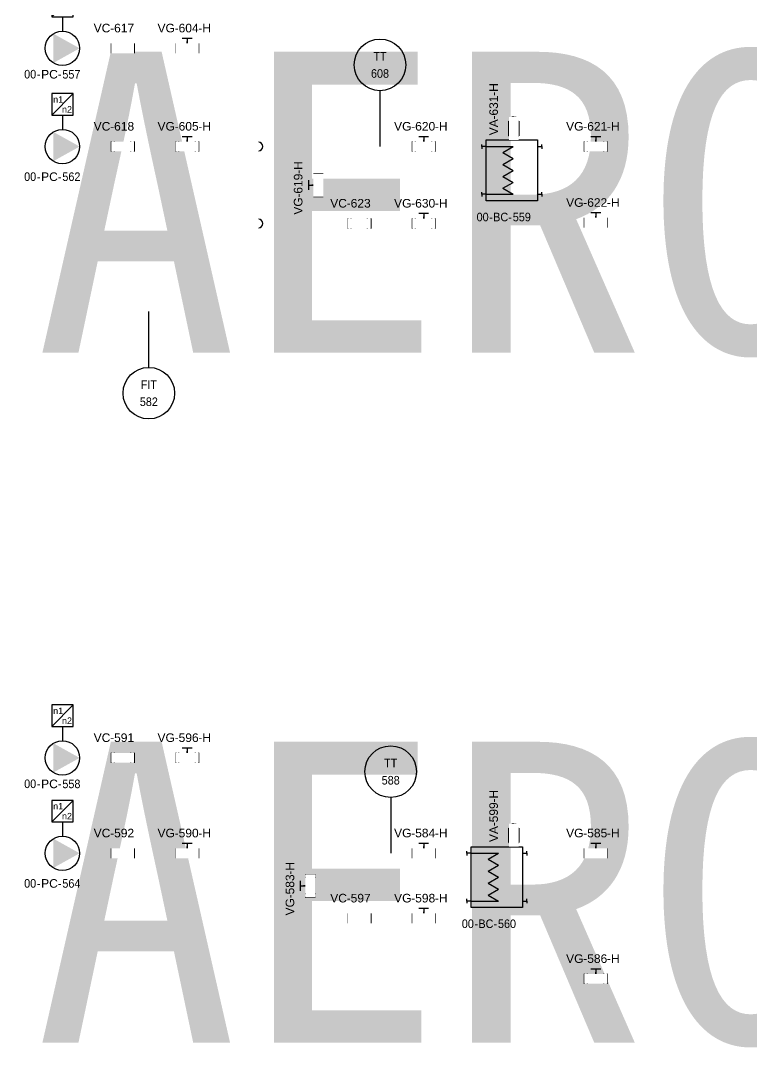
# Model space of a CAD drawing. Header units: millimetres. Extents: x 0 to 12089, y -479 to 374.
# Drawn here: x 9412.1 to 9582, y -300.8 to -61.8 of the extents above; entities that cross this region are included whole.
import ezdxf
from ezdxf.enums import TextEntityAlignment as Align

# ---------------------------------------------------------------- set-up
doc = ezdxf.new("R2018")
doc.units = ezdxf.units.MM
doc.header["$LTSCALE"] = 0.25
doc.set_wipeout_variables(frame=1)
for name, color, linetype, lineweight, true_color in [('equipment', 5, 'Continuous', 25, 0x0000ff), ('instrumentation', 7, 'Continuous', 25, 0xffffff), ('Text', 7, 'Continuous', 25, 0xffffff), ('unit', 1, 'Continuous', 25, 0xff0000), ('valve', 7, 'Continuous', 25, 0xffffff)]:
    doc.layers.add(name, color=color, linetype=linetype, lineweight=lineweight, true_color=true_color)
doc.layers.add('gas', color=3, linetype='Continuous', lineweight=25)
doc.styles.add('Organica', font='arial.ttf')
doc.styles.get("Standard").update_dxf_attribs({"font": 'arial.ttf'})

# ---------------------------------------------------------------- blocks, each defined once
blk = doc.blocks.new('break')
blk.add_arc((0, 0), 1, 270, 90)
blk.add_wipeout([(-0.12, -0.11), (-0.12, -0.89), (0, -1), (0.12, -0.89), (0.12, -0.11), (0, 0)])
blk.add_wipeout([(-0.12, 0.11), (-0.12, 0.89), (0, 1), (0.12, 0.89), (0.12, 0.11), (0, 0)])
blk = doc.blocks.new('digester')
at = {"style": 'Organica', "flags": 1}
for tag, p in [('HEIGHT', (0.02, -15.19)), ('DIAMETER', (0.14, -18.37)), ('LIQUIDLEVEL', (-0.01, -21.64)), ('VOLUME', (0.02, -24.88))]:
    blk.add_attdef(tag, text='', height=2, dxfattribs=at).set_placement(p, align=Align.MIDDLE_CENTER)
at = {"layer": 'Text', "lineweight": 30, "flags": 106}
blk.add_attdef('NAME1', text='', height=2.5, dxfattribs=at).set_placement((0, -8), align=Align.MIDDLE_CENTER)
blk = doc.blocks.new('*U191')
at = {"lineweight": 25, "ltscale": 0.25}
for p, q in [((-6.98, 12.64), (-6.98, 13.14)), ((-5.98, 12.64), (-6.98, 12.64)), ((-6.98, 12.64), (-6.98, 12.14)), ((-5.98, 12.64), (0.34, 12.64)), ((-2.07, 11.25), (0.34, 12.64)), ((5.98, 12.64), (6.98, 12.64)), ((6.98, 12.64), (6.98, 13.14)), ((6.98, 12.64), (6.98, 12.14)), ((-2.07, 11.25), (0.34, 9.86)), ((-2.07, 8.47), (0.34, 9.86)), ((-2.07, 8.47), (0.34, 7.09)), ((-2.07, 5.7), (0.34, 7.09)), ((-2.07, 5.7), (0.34, 4.31)), ((-2.07, 2.92), (0.34, 4.31)), ((-2.07, 2.92), (0.34, 1.53)), ((-6.98, 1.53), (-6.98, 2.03)), ((-5.98, 1.53), (-6.98, 1.53)), ((-6.98, 1.53), (-6.98, 1.03)), ((-5.98, 1.53), (0.34, 1.53)), ((5.98, 1.53), (6.98, 1.53)), ((6.98, 1.53), (6.98, 2.03)), ((6.98, 1.53), (6.98, 1.03))]:
    blk.add_line(p, q, dxfattribs=at)
blk.add_lwpolyline([(-5.98, 14.17), (5.98, 14.17), (5.98, 0), (-5.98, 0)], close=True, dxfattribs=at)
at = {"char_height": 2, "width": 5.3402, "attachment_point": 6, "line_spacing_factor": 0.9, "style": 'Organica'}
for insert in [(-4.37, -3.77), (0.03, -3.77)]:
    blk.add_mtext('{\\W0.9;-}', dxfattribs=dict(at, insert=insert))
at = {"style": 'Organica', "flags": 1}
for tag, p in [('EQUIP_TYPE', (0.11, 84.4)), ('NOTE', (0.11, 81.4)), ('NOTE_CHINESE', (0.11, 78.4)), ('MATERIAL', (0.11, 75.3)), ('INSTALLED_POWER', (0.11, 72.1)), ('CONSUMED_POWER', (0.11, 69.1)), ('MODEL', (0.11, 65.99)), ('MANUFACTURE', (0.11, 62.88)), ('UNIT_CAPACITY', (0.11, 59.77)), ('SP_CAPACITY', (0.11, 56.77)), ('RUNNINGHOURS', (0.66, 53.83)), ('PROCESSUNITAREA', (0.61, 50.88))]:
    blk.add_attdef(tag, text='', height=2, dxfattribs=at).set_placement(p, align=Align.MIDDLE_CENTER)
at = {"style": 'Organica', "width": 0.9}
for tag, p in [('AREA_CODE', (-5.37, -3.77)), ('TAG_ID', (-0.83, -3.77))]:
    blk.add_attdef(tag, text='', height=2, dxfattribs=at).set_placement(p, align=Align.MIDDLE_RIGHT)
at = {"style": 'Organica', "width": 0.9, "flags": 8}
blk.add_attdef('TAG', text='', height=2, dxfattribs=at).set_placement((2.33, -3.77), align=Align.MIDDLE_CENTER)
blk = doc.blocks.new('*U234')
at = {"color": 4, "lineweight": 25, "ltscale": 0.25}
blk.add_line((0, 11), (0, -2), dxfattribs=at)
at = {"color": 4}
blk.add_circle((0, 17), 6, dxfattribs=at)
at = {"style": 'Organica', "width": 0.9}
for tag, flags, p in [('EQUIP_TYPE', 9, (31.18, 65.35)), ('AREA_CODE', 9, (31.18, 62.35)), ('NOTE', 9, (31.18, 59.35)), ('NOTE_CHINESE', 9, (31.18, 56.35)), ('MODEL', 9, (31.18, 53.35)), ('MANUFACTURE', 9, (31.18, 50.35)), ('SPECIFICATION', 9, (31.18, 47.35)), ('DI', 9, (31.18, 44.35)), ('DO', 9, (31.18, 41.35)), ('AI', 9, (31.18, 38.35)), ('AO', 9, (31.18, 35.35)), ('PB', 9, (31.18, 32.35)), ('PO', 9, (31.18, 29.35)), ('PROCESSUNITAREA', 9, (31.18, 26.35)), ('TAG_ID', 8, (0, 19)), ('TAG', 8, (0, 15))]:
    blk.add_attdef(tag, text='', height=2, dxfattribs=dict(at, flags=flags)).set_placement(p, align=Align.MIDDLE_CENTER)
blk = doc.blocks.new('*U301')
at = {"color": 4, "lineweight": 25, "ltscale": 0.25}
blk.add_line((0, 23), (0, 36), dxfattribs=at)
at = {"color": 4}
blk.add_circle((0, 17), 6, dxfattribs=at)
at = {"style": 'Organica', "width": 0.9}
for tag, flags, p in [('SP_FLUID', 9, (31.18, 71.35)), ('SP_FLOW', 9, (31.18, 68.35)), ('EQUIP_TYPE', 9, (31.18, 65.35)), ('AREA_CODE', 9, (31.18, 62.35)), ('NOTE', 9, (31.18, 59.35)), ('NOTE_CHINESE', 9, (31.18, 56.35)), ('MODEL', 9, (31.18, 53.35)), ('MANUFACTURE', 9, (31.18, 50.35)), ('SPECIFICATION', 9, (31.18, 47.35)), ('DI', 9, (31.18, 44.35)), ('DO', 9, (31.18, 41.35)), ('AI', 9, (31.18, 38.35)), ('AO', 9, (31.18, 35.35)), ('PB', 9, (31.18, 32.35)), ('PO', 9, (31.18, 29.35)), ('PROCESSUNITAREA', 9, (31.18, 26.35)), ('TAG_ID', 8, (0, 19)), ('TAG', 8, (0, 15))]:
    blk.add_attdef(tag, text='', height=2, dxfattribs=dict(at, flags=flags)).set_placement(p, align=Align.MIDDLE_CENTER)
blk = doc.blocks.new('*U449')
at = {"lineweight": 25, "ltscale": 0.25}
for p, q in [((-7.31, 2.5), (-12.31, 2.5)), ((-12.31, 2.5), (-12.31, -2.5)), ((-7.31, -2.5), (-12.31, 2.5)), ((-7.31, -2.5), (-7.31, 2.5)), ((-7.31, 0), (-4, 0)), ((-12.31, -2.5), (-7.31, -2.5))]:
    blk.add_line(p, q, dxfattribs=at)
blk.add_circle((0, 0), 4)
blk.add_solid([(-3.4, -2.11), (0, 4), (3.4, -2.11)])
at = {"style": 'Organica'}
for s, p in [('n1', (-10.2, -2.16)), ('n2', (-7.9, -0.11))]:
    blk.add_text(s, height=1.5, rotation=90, dxfattribs=at).set_placement(p)
at = {"char_height": 2, "width": 5.3402, "attachment_point": 6, "rotation": 90, "line_spacing_factor": 0.9, "style": 'Organica'}
for insert in [(6.05, -0.23), (6.05, -5.13)]:
    blk.add_mtext('{\\W0.9;-}', dxfattribs=dict(at, insert=insert))
at = {"style": 'Organica', "flags": 1}
for tag, p in [('PUMP_TYPE', (-13.95, 99.74)), ('NOTE', (-13.95, 96.74)), ('NOTE_CHINESE', (-13.95, 93.74)), ('MATERIAL_HOUSING', (-13.95, 90.64)), ('MATERIAL_IMPELLER', (-13.95, 87.64)), ('MATERIAL_SCREW', (-13.95, 84.64)), ('INSTALLED_POWER', (-13.95, 81.43)), ('CONSUMED_POWER', (-13.95, 78.43)), ('MODEL', (-13.95, 75.32)), ('MANUFACTURE', (-13.95, 72.21)), ('UNIT_CAPACITY', (-13.42, 69.06)), ('SP_CAPACITY', (-13.42, 66.16)), ('UNIT_HEAD', (-13.42, 63.06)), ('SP_HEAD', (-13.42, 60.06)), ('INSTALLATION', (-13.42, 56.95)), ('STB_DTY', (-13.42, 53.63)), ('RUNNINGHOURS', (-13.42, 50.63)), ('HOSTNAME', (-12.95, 46.85)), ('FC-MAN', (-13.85, 47.7)), ('FC-MOD', (-13.85, 44.6)), ('DI', (-13.85, 41.6)), ('DO', (-13.85, 38.6)), ('AI', (-13.85, 35.6)), ('AO', (-13.85, 32.6)), ('PB', (-13.85, 29.6)), ('PO', (-13.85, 26.6)), ('PROCESSUNITAREA', (-13.85, 23.6))]:
    blk.add_attdef(tag, text='', height=2, dxfattribs=at).set_placement(p, align=Align.MIDDLE_CENTER)
at = {"style": 'Organica', "width": 0.9, "flags": 8}
blk.add_attdef('TAG', text='', height=2, rotation=90, dxfattribs=at).set_placement((6.05, 2.08), align=Align.MIDDLE_CENTER)
at = {"style": 'Organica'}
blk.add_attdef('TAG_ID', text='', height=2, rotation=90, dxfattribs=at).set_placement((6.05, -1.07), align=Align.MIDDLE_RIGHT)
at = {"style": 'Organica', "width": 0.9}
blk.add_attdef('AREA_CODE', text='', height=2, rotation=90, dxfattribs=at).set_placement((6.03, -6.1), align=Align.MIDDLE_RIGHT)
blk = doc.blocks.new('*U451')
at = {"lineweight": 25, "ltscale": 0.25}
for p, q in [((-7.31, 2.5), (-12.31, 2.5)), ((-12.31, 2.5), (-12.31, -2.5)), ((-7.31, -2.5), (-12.31, 2.5)), ((-7.31, -2.5), (-7.31, 2.5)), ((-7.31, 0), (-4, 0)), ((-12.31, -2.5), (-7.31, -2.5))]:
    blk.add_line(p, q, dxfattribs=at)
blk.add_circle((0, 0), 4)
blk.add_solid([(-3.4, -2.11), (0, 4), (3.4, -2.11)])
at = {"style": 'Organica'}
for s, p in [('n1', (-10.2, -2.16)), ('n2', (-7.9, -0.11))]:
    blk.add_text(s, height=1.5, rotation=90, dxfattribs=at).set_placement(p)
at = {"char_height": 2, "width": 5.3402, "attachment_point": 6, "rotation": 90, "line_spacing_factor": 0.9, "style": 'Organica'}
for insert in [(7.02, -0.23), (7.02, -5.13)]:
    blk.add_mtext('{\\W0.9;-}', dxfattribs=dict(at, insert=insert))
at = {"style": 'Organica', "flags": 1}
for tag, p in [('PUMP_TYPE', (-13.95, 99.74)), ('NOTE', (-13.95, 96.74)), ('NOTE_CHINESE', (-13.95, 93.74)), ('MATERIAL_HOUSING', (-13.95, 90.64)), ('MATERIAL_IMPELLER', (-13.95, 87.64)), ('MATERIAL_SCREW', (-13.95, 84.64)), ('INSTALLED_POWER', (-13.95, 81.43)), ('CONSUMED_POWER', (-13.95, 78.43)), ('MODEL', (-13.95, 75.32)), ('MANUFACTURE', (-13.95, 72.21)), ('UNIT_CAPACITY', (-13.42, 69.06)), ('SP_CAPACITY', (-13.42, 66.16)), ('UNIT_HEAD', (-13.42, 63.06)), ('SP_HEAD', (-13.42, 60.06)), ('INSTALLATION', (-13.42, 56.95)), ('STB_DTY', (-13.42, 53.63)), ('RUNNINGHOURS', (-13.42, 50.63)), ('HOSTNAME', (-12.95, 46.85)), ('FC-MAN', (-13.85, 47.7)), ('FC-MOD', (-13.85, 44.6)), ('DI', (-13.85, 41.6)), ('DO', (-13.85, 38.6)), ('AI', (-13.85, 35.6)), ('AO', (-13.85, 32.6)), ('PB', (-13.85, 29.6)), ('PO', (-13.85, 26.6)), ('PROCESSUNITAREA', (-13.85, 23.6))]:
    blk.add_attdef(tag, text='', height=2, dxfattribs=at).set_placement(p, align=Align.MIDDLE_CENTER)
at = {"style": 'Organica', "width": 0.9, "flags": 8}
blk.add_attdef('TAG', text='', height=2, rotation=90, dxfattribs=at).set_placement((7.02, 2.08), align=Align.MIDDLE_CENTER)
at = {"style": 'Organica'}
blk.add_attdef('TAG_ID', text='', height=2, rotation=90, dxfattribs=at).set_placement((7.02, -1.07), align=Align.MIDDLE_RIGHT)
at = {"style": 'Organica', "width": 0.9}
blk.add_attdef('AREA_CODE', text='', height=2, rotation=90, dxfattribs=at).set_placement((7, -6.1), align=Align.MIDDLE_RIGHT)
blk = doc.blocks.new('*U453')
at = {"lineweight": 25, "ltscale": 0.25}
for p, q in [((-7.31, 2.5), (-12.31, 2.5)), ((-12.31, 2.5), (-12.31, -2.5)), ((-7.31, -2.5), (-12.31, 2.5)), ((-7.31, -2.5), (-7.31, 2.5)), ((-7.31, 0), (-4, 0)), ((-12.31, -2.5), (-7.31, -2.5))]:
    blk.add_line(p, q, dxfattribs=at)
blk.add_circle((0, 0), 4)
blk.add_solid([(-3.4, -2.11), (0, 4), (3.4, -2.11)])
at = {"style": 'Organica'}
for s, p in [('n1', (-10.2, -2.16)), ('n2', (-7.9, -0.11))]:
    blk.add_text(s, height=1.5, rotation=90, dxfattribs=at).set_placement(p)
at = {"char_height": 2, "width": 5.3402, "attachment_point": 6, "rotation": 90, "line_spacing_factor": 0.9, "style": 'Organica'}
for insert in [(6.05, -0.23), (6.05, -5.13)]:
    blk.add_mtext('{\\W0.9;-}', dxfattribs=dict(at, insert=insert))
at = {"style": 'Organica', "flags": 1}
for tag, p in [('PUMP_TYPE', (-13.95, 99.74)), ('NOTE', (-13.95, 96.74)), ('NOTE_CHINESE', (-13.95, 93.74)), ('MATERIAL_HOUSING', (-13.95, 90.64)), ('MATERIAL_IMPELLER', (-13.95, 87.64)), ('MATERIAL_SCREW', (-13.95, 84.64)), ('INSTALLED_POWER', (-13.95, 81.43)), ('CONSUMED_POWER', (-13.95, 78.43)), ('MODEL', (-13.95, 75.32)), ('MANUFACTURE', (-13.95, 72.21)), ('UNIT_CAPACITY', (-13.42, 69.06)), ('SP_CAPACITY', (-13.42, 66.16)), ('UNIT_HEAD', (-13.42, 63.06)), ('SP_HEAD', (-13.42, 60.06)), ('INSTALLATION', (-13.42, 56.95)), ('STB_DTY', (-13.42, 53.63)), ('RUNNINGHOURS', (-13.42, 50.63)), ('HOSTNAME', (-12.95, 46.85)), ('FC-MAN', (-13.85, 47.7)), ('FC-MOD', (-13.85, 44.6)), ('DI', (-13.85, 41.6)), ('DO', (-13.85, 38.6)), ('AI', (-13.85, 35.6)), ('AO', (-13.85, 32.6)), ('PB', (-13.85, 29.6)), ('PO', (-13.85, 26.6)), ('PROCESSUNITAREA', (-13.85, 23.6))]:
    blk.add_attdef(tag, text='', height=2, dxfattribs=at).set_placement(p, align=Align.MIDDLE_CENTER)
at = {"style": 'Organica', "width": 0.9, "flags": 8}
blk.add_attdef('TAG', text='', height=2, rotation=90, dxfattribs=at).set_placement((6.05, 2.08), align=Align.MIDDLE_CENTER)
at = {"style": 'Organica'}
blk.add_attdef('TAG_ID', text='', height=2, rotation=90, dxfattribs=at).set_placement((6.05, -1.07), align=Align.MIDDLE_RIGHT)
at = {"style": 'Organica', "width": 0.9}
blk.add_attdef('AREA_CODE', text='', height=2, rotation=90, dxfattribs=at).set_placement((6.03, -6.1), align=Align.MIDDLE_RIGHT)
blk = doc.blocks.new('*U455')
at = {"lineweight": 25, "ltscale": 0.25}
for p, q in [((-7.31, 2.5), (-12.31, 2.5)), ((-12.31, 2.5), (-12.31, -2.5)), ((-7.31, -2.5), (-12.31, 2.5)), ((-7.31, -2.5), (-7.31, 2.5)), ((-7.31, 0), (-4, 0)), ((-12.31, -2.5), (-7.31, -2.5))]:
    blk.add_line(p, q, dxfattribs=at)
blk.add_circle((0, 0), 4)
blk.add_solid([(-3.4, -2.11), (0, 4), (3.4, -2.11)])
at = {"style": 'Organica'}
for s, p in [('n1', (-10.2, -2.16)), ('n2', (-7.9, -0.11))]:
    blk.add_text(s, height=1.5, rotation=90, dxfattribs=at).set_placement(p)
at = {"char_height": 2, "width": 5.3402, "attachment_point": 6, "rotation": 90, "line_spacing_factor": 0.9, "style": 'Organica'}
for insert in [(7.02, -0.23), (7.02, -5.13)]:
    blk.add_mtext('{\\W0.9;-}', dxfattribs=dict(at, insert=insert))
at = {"style": 'Organica', "flags": 1}
for tag, p in [('PUMP_TYPE', (-13.95, 99.74)), ('NOTE', (-13.95, 96.74)), ('NOTE_CHINESE', (-13.95, 93.74)), ('MATERIAL_HOUSING', (-13.95, 90.64)), ('MATERIAL_IMPELLER', (-13.95, 87.64)), ('MATERIAL_SCREW', (-13.95, 84.64)), ('INSTALLED_POWER', (-13.95, 81.43)), ('CONSUMED_POWER', (-13.95, 78.43)), ('MODEL', (-13.95, 75.32)), ('MANUFACTURE', (-13.95, 72.21)), ('UNIT_CAPACITY', (-13.42, 69.06)), ('SP_CAPACITY', (-13.42, 66.16)), ('UNIT_HEAD', (-13.42, 63.06)), ('SP_HEAD', (-13.42, 60.06)), ('INSTALLATION', (-13.42, 56.95)), ('STB_DTY', (-13.42, 53.63)), ('RUNNINGHOURS', (-13.42, 50.63)), ('HOSTNAME', (-12.95, 46.85)), ('FC-MAN', (-13.85, 47.7)), ('FC-MOD', (-13.85, 44.6)), ('DI', (-13.85, 41.6)), ('DO', (-13.85, 38.6)), ('AI', (-13.85, 35.6)), ('AO', (-13.85, 32.6)), ('PB', (-13.85, 29.6)), ('PO', (-13.85, 26.6)), ('PROCESSUNITAREA', (-13.85, 23.6))]:
    blk.add_attdef(tag, text='', height=2, dxfattribs=at).set_placement(p, align=Align.MIDDLE_CENTER)
at = {"style": 'Organica', "width": 0.9, "flags": 8}
blk.add_attdef('TAG', text='', height=2, rotation=90, dxfattribs=at).set_placement((7.02, 2.08), align=Align.MIDDLE_CENTER)
at = {"style": 'Organica'}
blk.add_attdef('TAG_ID', text='', height=2, rotation=90, dxfattribs=at).set_placement((7.02, -1.07), align=Align.MIDDLE_RIGHT)
at = {"style": 'Organica', "width": 0.9}
blk.add_attdef('AREA_CODE', text='', height=2, rotation=90, dxfattribs=at).set_placement((7, -6.1), align=Align.MIDDLE_RIGHT)
blk = doc.blocks.new('*U769')
at = {"lineweight": 25, "ltscale": 0.25}
for p, q in [((-2.67, 1.14), (-2.67, -1.14)), ((-1.9, -1.14), (-1.9, 1.14)), ((1.9, -0.76), (-1.9, 0.76)), ((-1.9, -0.76), (1.9, 0.76)), ((1.14, 2.29), (-1.14, 2.29)), ((0, 2.29), (0, 0)), ((0, 0), (0, 1.55)), ((1.9, -1.14), (1.9, 1.14)), ((2.67, 1.14), (2.67, -1.14))]:
    blk.add_line(p, q, dxfattribs=at)
at = {"char_height": 2, "width": 5.3402, "style": 'Organica'}
for s, insert, attachment_point in [('-H', (2.6, 4.7), 4), ('-', (-1.98, 4.7), 6)]:
    blk.add_mtext(s, dxfattribs=dict(at, insert=insert, attachment_point=attachment_point))
at = {"style": 'Organica'}
for tag, flags, p in [('EQUIP_TYPE', 1, (-8.63, 62.54)), ('NOTE', 1, (-8.63, 59.54)), ('NOTE_CHINESE', 1, (-8.63, 56.54)), ('AREA_CODE', 1, (-8.63, 53.54)), ('DI', 1, (-8.63, 50.54)), ('DO', 1, (-8.63, 47.54)), ('AI', 1, (-8.63, 44.54)), ('AO', 1, (-8.63, 41.54)), ('PB', 1, (-8.63, 38.54)), ('PO', 1, (-8.63, 35.54)), ('SP_ACTUATED', 1, (-8.63, 32.54)), ('SIZE', 1, (-8.63, 23.54)), ('MATERIAL', 1, (-8.63, 19.54)), ('PRESSURE', 1, (-8.63, 15.54)), ('PROCESSUNITAREA', 1, (-8.63, 11.72)), ('TAG', 8, (0.33, 4.7))]:
    blk.add_attdef(tag, text='', height=2, dxfattribs=dict(at, flags=flags)).set_placement(p, align=Align.MIDDLE_CENTER)
blk.add_attdef('TAG_ID', text='', height=2, dxfattribs=at).set_placement((-2.86, 4.7), align=Align.MIDDLE_RIGHT)
blk.add_wipeout([(-2.67, 1.14), (2.67, 1.14), (2.67, -1.14), (-2.67, -1.14)])
blk = doc.blocks.new('*U773')
at = {"lineweight": 25, "ltscale": 0.25}
for p, q in [((-2.67, 1.14), (-2.67, -1.14)), ((-1.9, -1.14), (-1.9, 1.14)), ((-1.9, 0.76), (1.9, -0.76)), ((1.9, -0.76), (1.09, 0.17)), ((1.9, -1.14), (1.9, 1.14)), ((2.67, 1.14), (2.67, -1.14)), ((1.9, -0.76), (0.67, -0.87))]:
    blk.add_line(p, q, dxfattribs=at)
at = {"insert": (-1.98, 4.7), "char_height": 2, "width": 5.3402, "attachment_point": 6, "style": 'Organica'}
blk.add_mtext('-', dxfattribs=at)
at = {"style": 'Organica'}
for tag, flags, p in [('EQUIP_TYPE', 1, (-8.63, 62.54)), ('NOTE', 1, (-8.63, 59.54)), ('NOTE_CHINESE', 1, (-8.63, 56.54)), ('AREA_CODE', 1, (-8.63, 53.54)), ('DI', 1, (-8.63, 50.54)), ('DO', 1, (-8.63, 47.54)), ('AI', 1, (-8.63, 44.54)), ('AO', 1, (-8.63, 41.54)), ('PB', 1, (-8.63, 38.54)), ('PO', 1, (-8.63, 35.54)), ('SP_ACTUATED', 1, (-8.63, 32.54)), ('SIZE', 1, (-8.63, 23.54)), ('MATERIAL', 1, (-8.63, 19.54)), ('PRESSURE', 1, (-8.63, 15.54)), ('PROCESSUNITAREA', 1, (-8.63, 11.72)), ('TAG', 8, (0.33, 4.7))]:
    blk.add_attdef(tag, text='', height=2, dxfattribs=dict(at, flags=flags)).set_placement(p, align=Align.MIDDLE_CENTER)
blk.add_attdef('TAG_ID', text='', height=2, dxfattribs=at).set_placement((-2.86, 4.7), align=Align.MIDDLE_RIGHT)
blk.add_wipeout([(-2.67, 1.14), (2.67, 1.14), (2.67, -1.14), (-2.67, -1.14)])
blk = doc.blocks.new('*U779')
at = {"lineweight": 25, "ltscale": 0.25}
for p, q in [((-2.67, 1.14), (-2.67, -1.14)), ((-1.9, -1.14), (-1.9, 1.14)), ((1.9, 0.76), (-1.9, -0.76)), ((-1.9, -0.76), (-1.09, 0.17)), ((1.9, -1.14), (1.9, 1.14)), ((2.67, 1.14), (2.67, -1.14)), ((-1.9, -0.76), (-0.67, -0.87))]:
    blk.add_line(p, q, dxfattribs=at)
at = {"insert": (-1.98, 4.7), "char_height": 2, "width": 5.3402, "attachment_point": 6, "style": 'Organica'}
blk.add_mtext('-', dxfattribs=at)
at = {"style": 'Organica'}
for tag, flags, p in [('EQUIP_TYPE', 1, (-8.63, 62.54)), ('NOTE', 1, (-8.63, 59.54)), ('NOTE_CHINESE', 1, (-8.63, 56.54)), ('AREA_CODE', 1, (-8.63, 53.54)), ('DI', 1, (-8.63, 50.54)), ('DO', 1, (-8.63, 47.54)), ('AI', 1, (-8.63, 44.54)), ('AO', 1, (-8.63, 41.54)), ('PB', 1, (-8.63, 38.54)), ('PO', 1, (-8.63, 35.54)), ('SP_ACTUATED', 1, (-8.63, 32.54)), ('SIZE', 1, (-8.63, 23.54)), ('MATERIAL', 1, (-8.63, 19.54)), ('PRESSURE', 1, (-8.63, 15.54)), ('PROCESSUNITAREA', 1, (-8.63, 11.72)), ('TAG', 8, (0.33, 4.7))]:
    blk.add_attdef(tag, text='', height=2, dxfattribs=dict(at, flags=flags)).set_placement(p, align=Align.MIDDLE_CENTER)
blk.add_attdef('TAG_ID', text='', height=2, dxfattribs=at).set_placement((-2.86, 4.7), align=Align.MIDDLE_RIGHT)
blk.add_wipeout([(-2.67, 1.14), (2.67, 1.14), (2.67, -1.14), (-2.67, -1.14)])
blk = doc.blocks.new('*U781')
blk.add_hatch(color=256).paths.add_polyline_path([(-1.67, 1.14), (-1.67, 0), (0, 0)])
at = {"lineweight": 25, "ltscale": 0.25}
for p, q in [((-1.67, 0), (-2.67, 0)), ((-1.67, 1.14), (1.67, 1.14)), ((-1.67, 1.14), (-1.67, -1.14)), ((-1.67, 1.14), (1.67, -1.14)), ((1.67, 1.14), (-1.67, -1.14)), ((-1.67, 0), (0, 0)), ((1.67, 1.14), (1.67, -1.14)), ((1.67, 0), (2.67, 0)), ((2.67, 0), (2.67, 0.5)), ((2.67, 0), (2.67, -0.5)), ((1.67, -1.14), (-1.67, -1.14))]:
    blk.add_line(p, q, dxfattribs=at)
at = {"char_height": 2, "width": 5.3402, "style": 'Organica'}
for s, insert, attachment_point in [('-H', (7.6, 4.7), 4), ('-', (3.02, 4.7), 6)]:
    blk.add_mtext(s, dxfattribs=dict(at, insert=insert, attachment_point=attachment_point))
at = {"style": 'Organica'}
for tag, flags, p in [('EQUIP_TYPE', 1, (-8.63, 62.54)), ('NOTE', 1, (-8.63, 59.54)), ('NOTE_CHINESE', 1, (-8.63, 56.54)), ('AREA_CODE', 1, (-8.63, 53.54)), ('DI', 1, (-8.63, 50.54)), ('DO', 1, (-8.63, 47.54)), ('AI', 1, (-8.63, 44.54)), ('AO', 1, (-8.63, 41.54)), ('PB', 1, (-8.63, 38.54)), ('PO', 1, (-8.63, 35.54)), ('SP_ACTUATED', 1, (-8.63, 32.54)), ('SIZE', 1, (-8.63, 23.54)), ('MATERIAL', 1, (-8.63, 19.54)), ('PRESSURE', 1, (-8.63, 15.54)), ('PROCESSUNITAREA', 1, (-8.63, 11.72)), ('TAG', 8, (5.33, 4.7))]:
    blk.add_attdef(tag, text='', height=2, dxfattribs=dict(at, flags=flags)).set_placement(p, align=Align.MIDDLE_CENTER)
blk.add_attdef('TAG_ID', text='', height=2, dxfattribs=at).set_placement((2.14, 4.7), align=Align.MIDDLE_RIGHT)
blk.add_wipeout([(-2.67, 1.14), (2.67, 1.14), (2.67, -1.14), (-2.67, -1.14)])

msp = doc.modelspace()

# ---------------------------------------------------------------- block references
at = {"layer": 'equipment'}
ref = msp.add_blockref('*U449', (9421.83, -68.28), dxfattribs=dict(at, rotation=270))
ref.add_attrib('TAG', '557', dxfattribs={"layer": '0', "height": 2, "style": 'Organica', "width": 0.9}).set_placement((9423.91, -74.32), align=Align.MIDDLE_CENTER)
ref.add_attrib('AREA_CODE', '00', dxfattribs={"layer": '0', "height": 2, "style": 'Organica', "width": 0.9}).set_placement((9415.73, -74.3), align=Align.MIDDLE_RIGHT)
ref.add_attrib('TAG_ID', 'PC', dxfattribs={"layer": '0', "height": 2, "style": 'Organica'}).set_placement((9420.76, -74.32), align=Align.MIDDLE_RIGHT)
ref = msp.add_blockref('*U451', (9421.83, -91.14), dxfattribs=dict(at, rotation=270))
ref.add_attrib('TAG', '562', dxfattribs={"layer": '0', "height": 2, "style": 'Organica', "width": 0.9}).set_placement((9423.91, -98.16), align=Align.MIDDLE_CENTER)
ref.add_attrib('AREA_CODE', '00', dxfattribs={"layer": '0', "height": 2, "style": 'Organica', "width": 0.9}).set_placement((9415.73, -98.14), align=Align.MIDDLE_RIGHT)
ref.add_attrib('TAG_ID', 'PC', dxfattribs={"layer": '0', "height": 2, "style": 'Organica'}).set_placement((9420.76, -98.16), align=Align.MIDDLE_RIGHT)
ref = msp.add_blockref('*U191', (9526.29, -103.78), dxfattribs=at)
ref.add_attrib('TAG', '559', dxfattribs={"layer": '0', "height": 2, "style": 'Organica', "width": 0.9}).set_placement((9528.63, -107.54), align=Align.MIDDLE_CENTER)
ref.add_attrib('AREA_CODE', '00', dxfattribs={"layer": '0', "height": 2, "style": 'Organica', "width": 0.9}).set_placement((9520.92, -107.54), align=Align.MIDDLE_RIGHT)
ref.add_attrib('TAG_ID', 'BC', dxfattribs={"layer": '0', "height": 2, "style": 'Organica', "width": 0.9}).set_placement((9525.47, -107.54), align=Align.MIDDLE_RIGHT)
ref = msp.add_blockref('*U453', (9421.83, -233.41), dxfattribs=dict(at, rotation=270))
ref.add_attrib('TAG', '558', dxfattribs={"layer": '0', "height": 2, "style": 'Organica', "width": 0.9}).set_placement((9423.91, -239.46), align=Align.MIDDLE_CENTER)
ref.add_attrib('AREA_CODE', '00', dxfattribs={"layer": '0', "height": 2, "style": 'Organica', "width": 0.9}).set_placement((9415.73, -239.44), align=Align.MIDDLE_RIGHT)
ref.add_attrib('TAG_ID', 'PC', dxfattribs={"layer": '0', "height": 2, "style": 'Organica'}).set_placement((9420.76, -239.46), align=Align.MIDDLE_RIGHT)
ref = msp.add_blockref('*U455', (9421.83, -255.61), dxfattribs=dict(at, rotation=270))
ref.add_attrib('TAG', '564', dxfattribs={"layer": '0', "height": 2, "style": 'Organica', "width": 0.9}).set_placement((9423.91, -262.63), align=Align.MIDDLE_CENTER)
ref.add_attrib('AREA_CODE', '00', dxfattribs={"layer": '0', "height": 2, "style": 'Organica', "width": 0.9}).set_placement((9415.73, -262.61), align=Align.MIDDLE_RIGHT)
ref.add_attrib('TAG_ID', 'PC', dxfattribs={"layer": '0', "height": 2, "style": 'Organica'}).set_placement((9420.76, -262.63), align=Align.MIDDLE_RIGHT)
ref = msp.add_blockref('*U191', (9522.85, -268.25), dxfattribs=at)
ref.add_attrib('TAG', '560', dxfattribs={"layer": '0', "height": 2, "style": 'Organica', "width": 0.9}).set_placement((9525.19, -272.01), align=Align.MIDDLE_CENTER)
ref.add_attrib('AREA_CODE', '00', dxfattribs={"layer": '0', "height": 2, "style": 'Organica', "width": 0.9}).set_placement((9517.48, -272.01), align=Align.MIDDLE_RIGHT)
ref.add_attrib('TAG_ID', 'BC', dxfattribs={"layer": '0', "height": 2, "style": 'Organica', "width": 0.9}).set_placement((9522.03, -272.01), align=Align.MIDDLE_RIGHT)
at = {"layer": 'gas'}
for p in [(9467.44, -91.14), (9467.44, -109.07)]:
    msp.add_blockref('break', p, dxfattribs=at)
at = {"layer": 'instrumentation'}
ref = msp.add_blockref('*U234', (9495.66, -89.14), dxfattribs=at)
ref.add_attrib('TAG', '608', dxfattribs={"layer": '0', "height": 2, "style": 'Organica', "width": 0.9}).set_placement((9495.66, -74.14), align=Align.MIDDLE_CENTER)
ref.add_attrib('TAG_ID', 'TT', dxfattribs={"layer": '0', "height": 2, "style": 'Organica', "width": 0.9}).set_placement((9495.66, -70.14), align=Align.MIDDLE_CENTER)
ref = msp.add_blockref('*U301', (9441.92, -165.53), dxfattribs=at)
ref.add_attrib('TAG', '582', dxfattribs={"layer": '0', "height": 2, "style": 'Organica', "width": 0.9}).set_placement((9441.92, -150.53), align=Align.MIDDLE_CENTER)
ref.add_attrib('TAG_ID', 'FIT', dxfattribs={"layer": '0', "height": 2, "style": 'Organica', "width": 0.9}).set_placement((9441.92, -146.53), align=Align.MIDDLE_CENTER)
ref = msp.add_blockref('*U234', (9498.15, -253.61), dxfattribs=at)
ref.add_attrib('TAG', '588', dxfattribs={"layer": '0', "height": 2, "style": 'Organica', "width": 0.9}).set_placement((9498.15, -238.61), align=Align.MIDDLE_CENTER)
ref.add_attrib('TAG_ID', 'TT', dxfattribs={"layer": '0', "height": 2, "style": 'Organica', "width": 0.9}).set_placement((9498.15, -234.61), align=Align.MIDDLE_CENTER)
at = {"layer": 'unit'}
ref = msp.add_blockref('digester', (9319.94, -221.66), dxfattribs=at)
lines = msp.add_mtext('ANAEROBIC DIGESTER', dxfattribs={"layer": 'Text', "insert": (9319.94, -229.66), "char_height": 70, "attachment_point": 1})
ref.add_attrib('NAME1', '', (9319.94, -229.66), dxfattribs={"flags": 104}).embed_mtext(lines)

# ---------------------------------------------------------------- next in the draw order: block references
ref = msp.add_blockref('digester', (9319.94, -61.09), dxfattribs=at)
lines = msp.add_mtext('ANAEROBIC DIGESTER', dxfattribs={"layer": 'Text', "insert": (9319.94, -69.09), "char_height": 70, "attachment_point": 1})
ref.add_attrib('NAME1', '', (9319.94, -69.09), dxfattribs={"flags": 104}).embed_mtext(lines)
at = {"layer": 'valve'}
ref = msp.add_blockref('*U773', (9435.83, -233.41), dxfattribs=at)
ref.add_attrib('TAG', '591', dxfattribs={"layer": '0', "height": 2, "style": 'Organica'}).set_placement((9436.17, -228.71), align=Align.MIDDLE_CENTER)
ref.add_attrib('TAG_ID', 'VC', dxfattribs={"layer": '0', "height": 2, "style": 'Organica'}).set_placement((9432.97, -228.71), align=Align.MIDDLE_RIGHT)
ref = msp.add_blockref('*U769', (9450.83, -233.41), dxfattribs=at)
ref.add_attrib('TAG', '596', dxfattribs={"layer": '0', "height": 2, "style": 'Organica'}).set_placement((9451.17, -228.71), align=Align.MIDDLE_CENTER)
ref.add_attrib('TAG_ID', 'VG', dxfattribs={"layer": '0', "height": 2, "style": 'Organica'}).set_placement((9447.97, -228.71), align=Align.MIDDLE_RIGHT)
ref = msp.add_blockref('*U781', (9526.79, -251.41), dxfattribs=dict(at, rotation=89.99999999994495))
ref.add_attrib('TAG', '599', dxfattribs={"layer": '0', "height": 2, "rotation": 90, "style": 'Organica'}).set_placement((9522.08, -246.08), align=Align.MIDDLE_CENTER)
ref.add_attrib('TAG_ID', 'VA', dxfattribs={"layer": '0', "height": 2, "rotation": 90, "style": 'Organica'}).set_placement((9522.08, -249.27), align=Align.MIDDLE_RIGHT)
ref = msp.add_blockref('*U773', (9435.83, -255.61), dxfattribs=at)
ref.add_attrib('TAG', '592', dxfattribs={"layer": '0', "height": 2, "style": 'Organica'}).set_placement((9436.17, -250.9), align=Align.MIDDLE_CENTER)
ref.add_attrib('TAG_ID', 'VC', dxfattribs={"layer": '0', "height": 2, "style": 'Organica'}).set_placement((9432.97, -250.9), align=Align.MIDDLE_RIGHT)
ref = msp.add_blockref('*U769', (9450.83, -255.61), dxfattribs=at)
ref.add_attrib('TAG', '590', dxfattribs={"layer": '0', "height": 2, "style": 'Organica'}).set_placement((9451.17, -250.9), align=Align.MIDDLE_CENTER)
ref.add_attrib('TAG_ID', 'VG', dxfattribs={"layer": '0', "height": 2, "style": 'Organica'}).set_placement((9447.97, -250.9), align=Align.MIDDLE_RIGHT)
ref = msp.add_blockref('*U769', (9505.83, -255.61), dxfattribs=at)
ref.add_attrib('TAG', '584', dxfattribs={"layer": '0', "height": 2, "style": 'Organica'}).set_placement((9506.17, -250.9), align=Align.MIDDLE_CENTER)
ref.add_attrib('TAG_ID', 'VG', dxfattribs={"layer": '0', "height": 2, "style": 'Organica'}).set_placement((9502.97, -250.9), align=Align.MIDDLE_RIGHT)
ref = msp.add_blockref('*U769', (9545.83, -255.61), dxfattribs=at)
ref.add_attrib('TAG', '585', dxfattribs={"layer": '0', "height": 2, "style": 'Organica'}).set_placement((9546.17, -250.9), align=Align.MIDDLE_CENTER)
ref.add_attrib('TAG_ID', 'VG', dxfattribs={"layer": '0', "height": 2, "style": 'Organica'}).set_placement((9542.97, -250.9), align=Align.MIDDLE_RIGHT)
ref = msp.add_blockref('*U769', (9479.43, -263.18), dxfattribs=dict(at, rotation=89.99999999994495))
ref.add_attrib('TAG', '583', dxfattribs={"layer": '0', "height": 2, "rotation": 90, "style": 'Organica'}).set_placement((9474.72, -262.85), align=Align.MIDDLE_CENTER)
ref.add_attrib('TAG_ID', 'VG', dxfattribs={"layer": '0', "height": 2, "rotation": 90, "style": 'Organica'}).set_placement((9474.72, -266.04), align=Align.MIDDLE_RIGHT)
ref = msp.add_blockref('*U779', (9490.83, -270.75), dxfattribs=at)
ref.add_attrib('TAG', '597', dxfattribs={"layer": '0', "height": 2, "style": 'Organica'}).set_placement((9491.17, -266.05), align=Align.MIDDLE_CENTER)
ref.add_attrib('TAG_ID', 'VC', dxfattribs={"layer": '0', "height": 2, "style": 'Organica'}).set_placement((9487.97, -266.05), align=Align.MIDDLE_RIGHT)
ref = msp.add_blockref('*U769', (9505.83, -270.75), dxfattribs=at)
ref.add_attrib('TAG', '598', dxfattribs={"layer": '0', "height": 2, "style": 'Organica'}).set_placement((9506.17, -266.05), align=Align.MIDDLE_CENTER)
ref.add_attrib('TAG_ID', 'VG', dxfattribs={"layer": '0', "height": 2, "style": 'Organica'}).set_placement((9502.97, -266.05), align=Align.MIDDLE_RIGHT)
ref = msp.add_blockref('*U769', (9545.83, -284.83), dxfattribs=at)
ref.add_attrib('TAG', '586', dxfattribs={"layer": '0', "height": 2, "style": 'Organica'}).set_placement((9546.17, -280.13), align=Align.MIDDLE_CENTER)
ref.add_attrib('TAG_ID', 'VG', dxfattribs={"layer": '0', "height": 2, "style": 'Organica'}).set_placement((9542.97, -280.13), align=Align.MIDDLE_RIGHT)

# ---------------------------------------------------------------- next in the draw order: block references
ref = msp.add_blockref('*U773', (9435.83, -68.28), dxfattribs=at)
ref.add_attrib('TAG', '617', dxfattribs={"layer": '0', "height": 2, "style": 'Organica'}).set_placement((9436.17, -63.57), align=Align.MIDDLE_CENTER)
ref.add_attrib('TAG_ID', 'VC', dxfattribs={"layer": '0', "height": 2, "style": 'Organica'}).set_placement((9432.97, -63.57), align=Align.MIDDLE_RIGHT)
ref = msp.add_blockref('*U769', (9450.83, -68.28), dxfattribs=at)
ref.add_attrib('TAG', '604', dxfattribs={"layer": '0', "height": 2, "style": 'Organica'}).set_placement((9451.17, -63.57), align=Align.MIDDLE_CENTER)
ref.add_attrib('TAG_ID', 'VG', dxfattribs={"layer": '0', "height": 2, "style": 'Organica'}).set_placement((9447.97, -63.57), align=Align.MIDDLE_RIGHT)
ref = msp.add_blockref('*U781', (9526.79, -86.94), dxfattribs=dict(at, rotation=89.99999999994495))
ref.add_attrib('TAG', '631', dxfattribs={"layer": '0', "height": 2, "rotation": 90, "style": 'Organica'}).set_placement((9522.08, -81.61), align=Align.MIDDLE_CENTER)
ref.add_attrib('TAG_ID', 'VA', dxfattribs={"layer": '0', "height": 2, "rotation": 90, "style": 'Organica'}).set_placement((9522.08, -84.8), align=Align.MIDDLE_RIGHT)
ref = msp.add_blockref('*U773', (9435.83, -91.14), dxfattribs=at)
ref.add_attrib('TAG', '618', dxfattribs={"layer": '0', "height": 2, "style": 'Organica'}).set_placement((9436.17, -86.43), align=Align.MIDDLE_CENTER)
ref.add_attrib('TAG_ID', 'VC', dxfattribs={"layer": '0', "height": 2, "style": 'Organica'}).set_placement((9432.97, -86.43), align=Align.MIDDLE_RIGHT)
ref = msp.add_blockref('*U769', (9450.83, -91.14), dxfattribs=at)
ref.add_attrib('TAG', '605', dxfattribs={"layer": '0', "height": 2, "style": 'Organica'}).set_placement((9451.17, -86.43), align=Align.MIDDLE_CENTER)
ref.add_attrib('TAG_ID', 'VG', dxfattribs={"layer": '0', "height": 2, "style": 'Organica'}).set_placement((9447.97, -86.43), align=Align.MIDDLE_RIGHT)
ref = msp.add_blockref('*U769', (9505.83, -91.14), dxfattribs=at)
ref.add_attrib('TAG', '620', dxfattribs={"layer": '0', "height": 2, "style": 'Organica'}).set_placement((9506.17, -86.43), align=Align.MIDDLE_CENTER)
ref.add_attrib('TAG_ID', 'VG', dxfattribs={"layer": '0', "height": 2, "style": 'Organica'}).set_placement((9502.97, -86.43), align=Align.MIDDLE_RIGHT)
ref = msp.add_blockref('*U769', (9545.83, -91.14), dxfattribs=at)
ref.add_attrib('TAG', '621', dxfattribs={"layer": '0', "height": 2, "style": 'Organica'}).set_placement((9546.17, -86.43), align=Align.MIDDLE_CENTER)
ref.add_attrib('TAG_ID', 'VG', dxfattribs={"layer": '0', "height": 2, "style": 'Organica'}).set_placement((9542.97, -86.43), align=Align.MIDDLE_RIGHT)
ref = msp.add_blockref('*U769', (9481.34, -100.1), dxfattribs=dict(at, rotation=89.99999999994495))
ref.add_attrib('TAG', '619', dxfattribs={"layer": '0', "height": 2, "rotation": 90, "style": 'Organica'}).set_placement((9476.63, -99.77), align=Align.MIDDLE_CENTER)
ref.add_attrib('TAG_ID', 'VG', dxfattribs={"layer": '0', "height": 2, "rotation": 90, "style": 'Organica'}).set_placement((9476.63, -102.96), align=Align.MIDDLE_RIGHT)
ref = msp.add_blockref('*U779', (9490.83, -109.05), dxfattribs=at)
ref.add_attrib('TAG', '623', dxfattribs={"layer": '0', "height": 2, "style": 'Organica'}).set_placement((9491.17, -104.34), align=Align.MIDDLE_CENTER)
ref.add_attrib('TAG_ID', 'VC', dxfattribs={"layer": '0', "height": 2, "style": 'Organica'}).set_placement((9487.97, -104.34), align=Align.MIDDLE_RIGHT)
ref = msp.add_blockref('*U769', (9505.83, -109.05), dxfattribs=at)
ref.add_attrib('TAG', '630', dxfattribs={"layer": '0', "height": 2, "style": 'Organica'}).set_placement((9506.17, -104.34), align=Align.MIDDLE_CENTER)
ref.add_attrib('TAG_ID', 'VG', dxfattribs={"layer": '0', "height": 2, "style": 'Organica'}).set_placement((9502.97, -104.34), align=Align.MIDDLE_RIGHT)
ref = msp.add_blockref('*U769', (9545.83, -108.87), dxfattribs=at)
ref.add_attrib('TAG', '622', dxfattribs={"layer": '0', "height": 2, "style": 'Organica'}).set_placement((9546.17, -104.17), align=Align.MIDDLE_CENTER)
ref.add_attrib('TAG_ID', 'VG', dxfattribs={"layer": '0', "height": 2, "style": 'Organica'}).set_placement((9542.97, -104.17), align=Align.MIDDLE_RIGHT)

doc.saveas('drawing.dxf')
